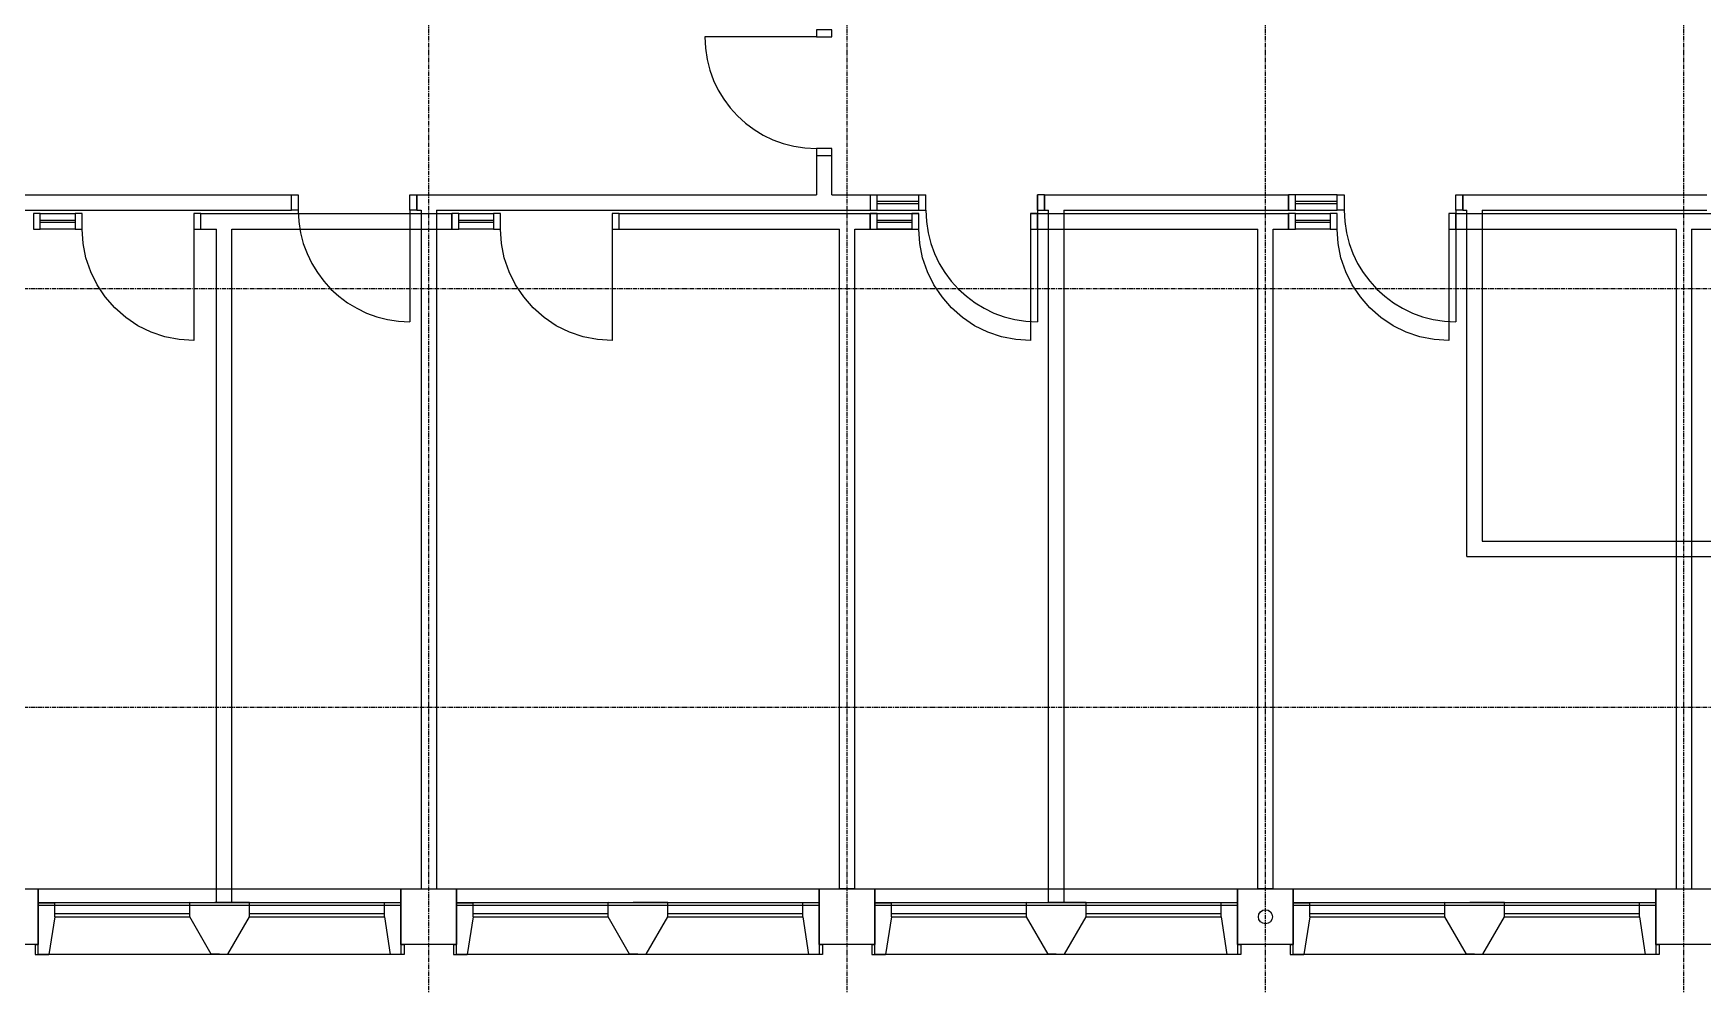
# Model space of a CAD drawing. Header units: millimetres. Extents: x -49883 to 118742, y -18440 to 67826.
# Drawn here: x -14368 to -2398, y -10210 to -3392 of the extents above; entities that cross this region are included whole.
import ezdxf

# ---------------------------------------------------------------- set-up
doc = ezdxf.new("R2010")
doc.units = ezdxf.units.MM
doc.linetypes.add('PCENTRE', pattern=[50.8, 31.75, -6.35, 6.35, -6.35])
doc.linetypes.add('PCENTRE2', pattern=[28.575, 19.05, -3.175, 3.175, -3.175])
for name, color, linetype in [('Boundaries_and_building_grids', 140, 'PCENTRE2'), ('Fourth Floor - Doors Windows and Openings', 1, 'Continuous'), ('Fourth Floor - Structural Members', 5, 'Continuous'), ('Fourth Floor - Walls', 3, 'Continuous'), ('Third Floor - Curtain Walls', 1, 'Continuous'), ('Third Floor - Doors Windows and Openings', 1, 'Continuous'), ('Third Floor - Structural Members', 5, 'Continuous'), ('Third Floor - Walls', 3, 'Continuous')]:
    doc.layers.add(name, color=color, linetype=linetype)

msp = doc.modelspace()

# ---------------------------------------------------------------- linework, layer by layer
at = {"layer": 'Boundaries_and_building_grids', "color": 140, "linetype": 'PCENTRE', "lineweight": -3}
for p, q in [((-11533, -11774), (-11533, 60102)), ((-8533, -11774), (-8533, 60107)), ((-5533, -11774), (-5533, 60112)), ((-2533, -11774), (-2533, 60118)), ((25217, -5224), (-27283, -5224)), ((25217, -8224), (-27283, -8224))]:
    msp.add_line(p, q, dxfattribs=at)
at = {"layer": 'Fourth Floor - Doors Windows and Openings', "color": 1, "linetype": 'Continuous'}
for p, q in [((-8753, -3417, 13800), (-9553, -3417, 13800)), ((-11668, -4659, 13800), (-11668, -5459, 13800)), ((-8368, -4549, 13800), (-8368, -4659, 13800)), ((-8318, -4659, 13800), (-8318, -4549, 13800)), ((-8318, -4594, 13800), (-8018, -4594, 13800)), ((-8018, -4614, 13800), (-8318, -4614, 13800)), ((-8018, -4659, 13800), (-8018, -4549, 13800)), ((-7168, -4659, 13800), (-7168, -4549, 13800)), ((-7168, -4659, 13800), (-7168, -5459, 13800)), ((-5018, -4549, 13800), (-5318, -4549, 13800)), ((-5318, -4594, 13800), (-5018, -4594, 13800)), ((-5018, -4614, 13800), (-5318, -4614, 13800)), ((-5318, -4659, 13800), (-5018, -4659, 13800)), ((-4168, -4659, 13800), (-4168, -5459, 13800)), ((-14333, -9623, 13800), (-11733, -9623, 13800)), ((-11733, -9643, 13800), (-14333, -9643, 13800)), ((-11333, -9623, 13800), (-8733, -9623, 13800)), ((-8733, -9643, 13800), (-11333, -9643, 13800)), ((-8333, -9623, 13800), (-5733, -9623, 13800)), ((-5733, -9643, 13800), (-8333, -9643, 13800)), ((-5333, -9623, 13800), (-2733, -9623, 13800)), ((-2733, -9643, 13800), (-5333, -9643, 13800))]:
    msp.add_line(p, q, dxfattribs=at)
at = {"layer": 'Fourth Floor - Doors Windows and Openings', "color": 1}
for p, q in [((-8368, -4549, 13800), (-8318, -4549, 13800)), ((-8368, -4659, 13800), (-8318, -4659, 13800)), ((-8018, -4549, 13800), (-7968, -4549, 13800)), ((-8018, -4659, 13800), (-7968, -4659, 13800)), ((-7968, -4659, 13800), (-7968, -4549, 13800))]:
    msp.add_line(p, q, dxfattribs=at)
at = {"layer": 'Fourth Floor - Doors Windows and Openings', "color": 1, "linetype": 'Continuous', "elevation": 13800}
for points in [[(-8643, -3417), (-8643, -3367), (-8753, -3367), (-8753, -3417), (-8643, -3417)], [(-8643, -4267), (-8643, -4217), (-8753, -4217), (-8753, -4267), (-8643, -4267)], [(-12518, -4549), (-12468, -4549), (-12468, -4659), (-12518, -4659), (-12518, -4549)], [(-11668, -4549), (-11618, -4549), (-11618, -4659), (-11668, -4659), (-11668, -4549)], [(-7118, -4659), (-7118, -4549), (-7168, -4549), (-7168, -4659), (-7118, -4659)], [(-5318, -4659), (-5318, -4549), (-5368, -4549), (-5368, -4659), (-5318, -4659)], [(-5018, -4549), (-4968, -4549), (-4968, -4659), (-5018, -4659), (-5018, -4549)], [(-4168, -4549), (-4118, -4549), (-4118, -4659), (-4168, -4659), (-4168, -4549)], [(-11733, -9994), (-14333, -9994), (-14333, -9524), (-11733, -9524), (-11733, -9994)], [(-8733, -9994), (-11333, -9994), (-11333, -9524), (-8733, -9524), (-8733, -9994)], [(-5733, -9994), (-8333, -9994), (-8333, -9524), (-5733, -9524), (-5733, -9994)], [(-2733, -9994), (-5333, -9994), (-5333, -9524), (-2733, -9524), (-2733, -9994)]]:
    msp.add_lwpolyline(points, dxfattribs=at)
at = {"layer": 'Fourth Floor - Doors Windows and Openings', "color": 1, "linetype": 'Continuous'}
for centre in [(-8753, -3417, 13800), (-11668, -4659, 13800), (-7168, -4659, 13800), (-4168, -4659, 13800)]:
    msp.add_arc(centre, 800, 180, 270, dxfattribs=at)
at = {"layer": 'Fourth Floor - Structural Members', "color": 5, "linetype": 'Continuous', "lineweight": -3, "elevation": 13800}
for points in [[(-14333, -9924), (-14733, -9924), (-14733, -9524), (-14333, -9524), (-14333, -9924)], [(-11333, -9924), (-11733, -9924), (-11733, -9524), (-11333, -9524), (-11333, -9924)], [(-8333, -9924), (-8733, -9924), (-8733, -9524), (-8333, -9524), (-8333, -9924)], [(-5333, -9924), (-5733, -9924), (-5733, -9524), (-5333, -9524), (-5333, -9924)], [(-2333, -9924), (-2733, -9924), (-2733, -9524), (-2333, -9524), (-2333, -9924)]]:
    msp.add_lwpolyline(points, dxfattribs=at)
at = {"layer": 'Fourth Floor - Structural Members', "color": 5, "linetype": 'Continuous', "lineweight": -3}
msp.add_circle((-5533, -9724, 13800), 50, dxfattribs=at)
at = {"layer": 'Fourth Floor - Walls', "color": 2, "linetype": 'Continuous'}
for p, q in [((-8753, -4267, 13800), (-8643, -4267, 13800)), ((-8753, -4267, 13800), (-8753, -4549, 13800)), ((-8643, -4549, 13800), (-8643, -4267, 13800)), ((-14618, -4549, 13800), (-12518, -4549, 13800)), ((-14478, -4659, 13800), (-12518, -4659, 13800)), ((-12518, -4659, 13800), (-12518, -4549, 13800)), ((-11618, -4549, 13800), (-8753, -4549, 13800)), ((-11618, -4659, 13800), (-11618, -4549, 13800)), ((-11618, -4659, 13800), (-11588, -4659, 13800)), ((-11588, -4659, 13800), (-11588, -9524, 13800)), ((-11478, -4659, 13800), (-7968, -4659, 13800)), ((-11478, -4659, 13800), (-11478, -9524, 13800)), ((-8643, -4549, 13800), (-7968, -4549, 13800)), ((-7968, -4659, 13800), (-7968, -4549, 13800)), ((-7118, -4549, 13800), (-5368, -4549, 13800)), ((-7118, -4549, 13800), (-7118, -4659, 13800)), ((-7118, -4659, 13800), (-7088, -4659, 13800)), ((-7088, -9623, 13800), (-7088, -4659, 13800)), ((-6978, -4659, 13800), (-5368, -4659, 13800)), ((-6978, -4659, 13800), (-6978, -9623, 13800)), ((-5368, -4659, 13800), (-5368, -4549, 13800)), ((-4118, -4659, 13800), (-4118, -4549, 13800)), ((-4118, -4549, 13800), (-2368, -4549, 13800)), ((-4118, -4659, 13800), (-4088, -4659, 13800)), ((-4088, -7141, 13800), (-4088, -4659, 13800)), ((-3978, -4659, 13800), (-2368, -4659, 13800)), ((-3978, -4659, 13800), (-3978, -7031, 13800)), ((-3978, -7031, 13800), (-978, -7031, 13800)), ((-4088, -7141, 13800), (-868, -7141, 13800)), ((-11588, -9524, 13800), (-11478, -9524, 13800)), ((-6978, -9623, 13800), (-7088, -9623, 13800))]:
    msp.add_line(p, q, dxfattribs=at)
at = {"layer": 'Fourth Floor - Walls', "color": 3, "linetype": 'Continuous'}
msp.add_line((-7118, -4659, 13800), (-7088, -4659, 13800), dxfattribs=at)
at = {"layer": 'Third Floor - Curtain Walls', "color": 3, "linetype": 'Continuous'}
for p, q in [((-14333, -9624, 10350), (-14215, -9624, 10350)), ((-14215, -9724, 10350), (-14215, -9624, 10350)), ((-13246, -9724, 10350), (-13246, -9623, 10350)), ((-13246, -9623, 10350), (-13000, -9623, 10350)), ((-12819, -9623, 10350), (-13066, -9623, 10350)), ((-12819, -9724, 10350), (-12819, -9623, 10350)), ((-11851, -9724, 10350), (-11851, -9624, 10350)), ((-11733, -9624, 10350), (-11851, -9624, 10350)), ((-11333, -9624, 10350), (-11215, -9624, 10350)), ((-11215, -9724, 10350), (-11215, -9624, 10350)), ((-10246, -9724, 10350), (-10246, -9623, 10350)), ((-10246, -9623, 10350), (-10000, -9623, 10350)), ((-9819, -9623, 10350), (-10066, -9623, 10350)), ((-9819, -9724, 10350), (-9819, -9623, 10350)), ((-8733, -9624, 10350), (-8851, -9624, 10350)), ((-8851, -9724, 10350), (-8851, -9624, 10350)), ((-8333, -9624, 10350), (-8215, -9624, 10350)), ((-8215, -9724, 10350), (-8215, -9624, 10350)), ((-7246, -9724, 10350), (-7246, -9623, 10350)), ((-7246, -9623, 10350), (-7000, -9623, 10350)), ((-6819, -9623, 10350), (-7066, -9623, 10350)), ((-6819, -9724, 10350), (-6819, -9623, 10350)), ((-5851, -9724, 10350), (-5851, -9624, 10350)), ((-5733, -9624, 10350), (-5851, -9624, 10350)), ((-5333, -9624, 10350), (-5215, -9624, 10350)), ((-5215, -9724, 10350), (-5215, -9624, 10350)), ((-4246, -9724, 10350), (-4246, -9623, 10350)), ((-4246, -9623, 10350), (-4000, -9623, 10350)), ((-3819, -9623, 10350), (-4066, -9623, 10350)), ((-3819, -9724, 10350), (-3819, -9623, 10350)), ((-2851, -9724, 10350), (-2851, -9624, 10350)), ((-2733, -9624, 10350), (-2851, -9624, 10350)), ((-14215, -9724, 10350), (-14257, -9994, 10350)), ((-13092, -9992, 10350), (-13246, -9724, 10350)), ((-12974, -9992, 10350), (-12819, -9724, 10350)), ((-11851, -9724, 10350), (-11809, -9994, 10350)), ((-11215, -9724, 10350), (-11257, -9994, 10350)), ((-10092, -9992, 10350), (-10246, -9724, 10350)), ((-9974, -9992, 10350), (-9819, -9724, 10350)), ((-8851, -9724, 10350), (-8809, -9994, 10350)), ((-8215, -9724, 10350), (-8257, -9994, 10350)), ((-7092, -9992, 10350), (-7246, -9724, 10350)), ((-6974, -9992, 10350), (-6819, -9724, 10350)), ((-5851, -9724, 10350), (-5809, -9994, 10350)), ((-5215, -9724, 10350), (-5257, -9994, 10350)), ((-4092, -9992, 10350), (-4246, -9724, 10350)), ((-3974, -9992, 10350), (-3819, -9724, 10350)), ((-2851, -9724, 10350), (-2809, -9994, 10350)), ((-14356, -9924, 10350), (-14356, -9994, 10350)), ((-11709, -9924, 10350), (-11709, -9994, 10350)), ((-11356, -9924, 10350), (-11356, -9994, 10350)), ((-8709, -9924, 10350), (-8709, -9994, 10350)), ((-8356, -9924, 10350), (-8356, -9994, 10350)), ((-5709, -9924, 10350), (-5709, -9994, 10350)), ((-5356, -9924, 10350), (-5356, -9994, 10350)), ((-2709, -9924, 10350), (-2709, -9994, 10350)), ((-14356, -9994, 10350), (-14257, -9994, 10350)), ((-13033, -9992, 10350), (-13092, -9992, 10350)), ((-13033, -9992, 10350), (-12974, -9992, 10350)), ((-11709, -9994, 10350), (-11809, -9994, 10350)), ((-11356, -9994, 10350), (-11257, -9994, 10350)), ((-10033, -9992, 10350), (-10092, -9992, 10350)), ((-10033, -9992, 10350), (-9974, -9992, 10350)), ((-8709, -9994, 10350), (-8809, -9994, 10350)), ((-8356, -9994, 10350), (-8257, -9994, 10350)), ((-7033, -9992, 10350), (-7092, -9992, 10350)), ((-7033, -9992, 10350), (-6974, -9992, 10350)), ((-5709, -9994, 10350), (-5809, -9994, 10350)), ((-5356, -9994, 10350), (-5257, -9994, 10350)), ((-4033, -9992, 10350), (-4092, -9992, 10350)), ((-4033, -9992, 10350), (-3974, -9992, 10350)), ((-2709, -9994, 10350), (-2809, -9994, 10350))]:
    msp.add_line(p, q, dxfattribs=at)
at = {"layer": 'Third Floor - Curtain Walls', "color": 3, "linetype": 'Continuous', "elevation": 10350}
for points in [[(-14356, -9924), (-14333, -9924), (-14333, -9624)], [(-11733, -9624), (-11733, -9924), (-11709, -9924)], [(-11356, -9924), (-11333, -9924), (-11333, -9624)], [(-8733, -9624), (-8733, -9924), (-8709, -9924)], [(-8356, -9924), (-8333, -9924), (-8333, -9624)], [(-5733, -9624), (-5733, -9924), (-5709, -9924)], [(-5356, -9924), (-5333, -9924), (-5333, -9624)], [(-2733, -9624), (-2733, -9924), (-2709, -9924)]]:
    msp.add_lwpolyline(points, dxfattribs=at)
at = {"layer": 'Third Floor - Doors Windows and Openings', "linetype": 'Continuous'}
for p, q in [((-14318, -4684, 10350), (-14068, -4684, 10350)), ((-14068, -4734, 10350), (-14318, -4734, 10350)), ((-14318, -4744, 10350), (-14068, -4744, 10350)), ((-11318, -4684, 10350), (-11068, -4684, 10350)), ((-11068, -4734, 10350), (-11318, -4734, 10350)), ((-11318, -4744, 10350), (-11068, -4744, 10350)), ((-8318, -4684, 10350), (-8068, -4684, 10350)), ((-8068, -4734, 10350), (-8318, -4734, 10350)), ((-8318, -4744, 10350), (-8068, -4744, 10350)), ((-5318, -4684, 10350), (-5068, -4684, 10350)), ((-5068, -4734, 10350), (-5318, -4734, 10350)), ((-5318, -4744, 10350), (-5068, -4744, 10350)), ((-14068, -4794, 10350), (-14318, -4794, 10350)), ((-13218, -4794, 10350), (-13218, -5594, 10350)), ((-11068, -4794, 10350), (-11318, -4794, 10350)), ((-10218, -4794, 10350), (-10218, -5594, 10350)), ((-8068, -4794, 10350), (-8318, -4794, 10350)), ((-7218, -4794, 10350), (-7218, -5594, 10350)), ((-5068, -4794, 10350), (-5318, -4794, 10350)), ((-4218, -4794, 10350), (-4218, -5594, 10350))]:
    msp.add_line(p, q, dxfattribs=at)
at = {"layer": 'Third Floor - Doors Windows and Openings'}
for p, q in [((-14011, -4899, 10350), (-14018, -4794, 10350)), ((-13991, -5001, 10350), (-14011, -4899, 10350)), ((-11011, -4899, 10350), (-11018, -4794, 10350)), ((-10991, -5001, 10350), (-11011, -4899, 10350)), ((-8011, -4899, 10350), (-8018, -4794, 10350)), ((-7991, -5001, 10350), (-8011, -4899, 10350)), ((-5011, -4899, 10350), (-5018, -4794, 10350)), ((-4991, -5001, 10350), (-5011, -4899, 10350)), ((-13957, -5100, 10350), (-13991, -5001, 10350)), ((-10957, -5100, 10350), (-10991, -5001, 10350)), ((-7957, -5100, 10350), (-7991, -5001, 10350)), ((-4957, -5100, 10350), (-4991, -5001, 10350)), ((-13911, -5194, 10350), (-13957, -5100, 10350)), ((-10911, -5194, 10350), (-10957, -5100, 10350)), ((-7911, -5194, 10350), (-7957, -5100, 10350)), ((-4911, -5194, 10350), (-4957, -5100, 10350)), ((-13852, -5281, 10350), (-13911, -5194, 10350)), ((-10852, -5281, 10350), (-10911, -5194, 10350)), ((-7852, -5281, 10350), (-7911, -5194, 10350)), ((-4852, -5281, 10350), (-4911, -5194, 10350)), ((-13783, -5360, 10350), (-13852, -5281, 10350)), ((-13705, -5429, 10350), (-13783, -5360, 10350)), ((-10783, -5360, 10350), (-10852, -5281, 10350)), ((-10705, -5429, 10350), (-10783, -5360, 10350)), ((-7783, -5360, 10350), (-7852, -5281, 10350)), ((-7705, -5429, 10350), (-7783, -5360, 10350)), ((-4783, -5360, 10350), (-4852, -5281, 10350)), ((-4705, -5429, 10350), (-4783, -5360, 10350)), ((-13618, -5487, 10350), (-13705, -5429, 10350)), ((-13524, -5533, 10350), (-13618, -5487, 10350)), ((-10618, -5487, 10350), (-10705, -5429, 10350)), ((-10524, -5533, 10350), (-10618, -5487, 10350)), ((-7618, -5487, 10350), (-7705, -5429, 10350)), ((-7524, -5533, 10350), (-7618, -5487, 10350)), ((-4618, -5487, 10350), (-4705, -5429, 10350)), ((-4524, -5533, 10350), (-4618, -5487, 10350)), ((-13425, -5567, 10350), (-13524, -5533, 10350)), ((-13322, -5587, 10350), (-13425, -5567, 10350)), ((-13218, -5594, 10350), (-13322, -5587, 10350)), ((-10425, -5567, 10350), (-10524, -5533, 10350)), ((-10322, -5587, 10350), (-10425, -5567, 10350)), ((-10218, -5594, 10350), (-10322, -5587, 10350)), ((-7425, -5567, 10350), (-7524, -5533, 10350)), ((-7322, -5587, 10350), (-7425, -5567, 10350)), ((-7218, -5594, 10350), (-7322, -5587, 10350)), ((-4425, -5567, 10350), (-4524, -5533, 10350)), ((-4322, -5587, 10350), (-4425, -5567, 10350)), ((-4218, -5594, 10350), (-4322, -5587, 10350))]:
    msp.add_line(p, q, dxfattribs=at)
at = {"layer": 'Third Floor - Doors Windows and Openings', "color": 1, "linetype": 'Continuous'}
for p, q in [((-13246, -9623, 10350), (-14215, -9624, 10350)), ((-11851, -9624, 10350), (-12819, -9623, 10350)), ((-10246, -9623, 10350), (-11215, -9624, 10350)), ((-8851, -9624, 10350), (-9819, -9623, 10350)), ((-7246, -9623, 10350), (-8215, -9624, 10350)), ((-5851, -9624, 10350), (-6819, -9623, 10350)), ((-4246, -9623, 10350), (-5215, -9624, 10350)), ((-2851, -9624, 10350), (-3819, -9623, 10350)), ((-13246, -9704, 10350), (-14215, -9704, 10350)), ((-14215, -9724, 10350), (-13246, -9724, 10350)), ((-11851, -9704, 10350), (-12819, -9704, 10350)), ((-12819, -9724, 10350), (-11851, -9724, 10350)), ((-10246, -9704, 10350), (-11215, -9704, 10350)), ((-11215, -9724, 10350), (-10246, -9724, 10350)), ((-8851, -9704, 10350), (-9819, -9704, 10350)), ((-9819, -9724, 10350), (-8851, -9724, 10350)), ((-7246, -9704, 10350), (-8215, -9704, 10350)), ((-8215, -9724, 10350), (-7246, -9724, 10350)), ((-5851, -9704, 10350), (-6819, -9704, 10350)), ((-6819, -9724, 10350), (-5851, -9724, 10350)), ((-4246, -9704, 10350), (-5215, -9704, 10350)), ((-5215, -9724, 10350), (-4246, -9724, 10350)), ((-2851, -9704, 10350), (-3819, -9704, 10350)), ((-3819, -9724, 10350), (-2851, -9724, 10350)), ((-13092, -9992, 10350), (-14257, -9994, 10350)), ((-11809, -9994, 10350), (-12974, -9992, 10350)), ((-10092, -9992, 10350), (-11257, -9994, 10350)), ((-8809, -9994, 10350), (-9974, -9992, 10350)), ((-7092, -9992, 10350), (-8257, -9994, 10350)), ((-5809, -9994, 10350), (-6974, -9992, 10350)), ((-4092, -9992, 10350), (-5257, -9994, 10350)), ((-2809, -9994, 10350), (-3974, -9992, 10350))]:
    msp.add_line(p, q, dxfattribs=at)
at = {"layer": 'Third Floor - Doors Windows and Openings', "linetype": 'Continuous', "elevation": 10350}
for points in [[(-14318, -4794), (-14318, -4684), (-14368, -4684), (-14368, -4794), (-14318, -4794)], [(-14018, -4794), (-14018, -4684), (-14068, -4684), (-14068, -4794), (-14018, -4794)], [(-13168, -4794), (-13168, -4684), (-13218, -4684), (-13218, -4794), (-13168, -4794)], [(-11318, -4794), (-11318, -4684), (-11368, -4684), (-11368, -4794), (-11318, -4794)], [(-11018, -4794), (-11018, -4684), (-11068, -4684), (-11068, -4794), (-11018, -4794)], [(-10168, -4794), (-10168, -4684), (-10218, -4684), (-10218, -4794), (-10168, -4794)], [(-8318, -4794), (-8318, -4684), (-8368, -4684), (-8368, -4794), (-8318, -4794)], [(-8018, -4794), (-8018, -4684), (-8068, -4684), (-8068, -4794), (-8018, -4794)], [(-7168, -4794), (-7168, -4684), (-7218, -4684), (-7218, -4794), (-7168, -4794)], [(-5318, -4794), (-5318, -4684), (-5368, -4684), (-5368, -4794), (-5318, -4794)], [(-5018, -4794), (-5018, -4684), (-5068, -4684), (-5068, -4794), (-5018, -4794)], [(-4168, -4794), (-4168, -4684), (-4218, -4684), (-4218, -4794), (-4168, -4794)]]:
    msp.add_lwpolyline(points, dxfattribs=at)
at = {"layer": 'Third Floor - Structural Members', "color": 5, "linetype": 'Continuous', "elevation": 10350}
for points in [[(-14333, -9924), (-14733, -9924), (-14733, -9524), (-14333, -9524), (-14333, -9924)], [(-11333, -9924), (-11733, -9924), (-11733, -9524), (-11333, -9524), (-11333, -9924)], [(-8333, -9924), (-8733, -9924), (-8733, -9524), (-8333, -9524), (-8333, -9924)], [(-5333, -9924), (-5733, -9924), (-5733, -9524), (-5333, -9524), (-5333, -9924)], [(-2333, -9924), (-2733, -9924), (-2733, -9524), (-2333, -9524), (-2333, -9924)]]:
    msp.add_lwpolyline(points, dxfattribs=at)
at = {"layer": 'Third Floor - Structural Members', "color": 5, "linetype": 'Continuous', "lineweight": -3}
msp.add_circle((-5533, -9724, 10350), 50, dxfattribs=at)
at = {"layer": 'Third Floor - Walls', "color": 2, "linetype": 'Continuous'}
for p, q in [((-13168, -4794, 10350), (-13168, -4684, 10350)), ((-13168, -4684, 10350), (-11368, -4684, 10350)), ((-11368, -4794, 10350), (-11368, -4684, 10350)), ((-10168, -4794, 10350), (-10168, -4684, 10350)), ((-10168, -4684, 10350), (-8018, -4684, 10350)), ((-8368, -4794, 10350), (-8368, -4684, 10350)), ((-7218, -4684, 10350), (-5368, -4684, 10350)), ((-7168, -4794, 10350), (-7168, -4684, 10350)), ((-5368, -4794, 10350), (-5368, -4684, 10350)), ((-4168, -4794, 10350), (-4168, -4684, 10350)), ((-4168, -4684, 10350), (-2018, -4684, 10350)), ((-13168, -4794, 10350), (-13055, -4794, 10350)), ((-13055, -9623, 10350), (-13055, -4794, 10350)), ((-12945, -4794, 10350), (-11368, -4794, 10350)), ((-12945, -9623, 10350), (-12945, -4794, 10350)), ((-10168, -4794, 10350), (-8588, -4794, 10350)), ((-8588, -9524, 10350), (-8588, -4794, 10350)), ((-8478, -4794, 10350), (-8018, -4794, 10350)), ((-8478, -9524, 10350), (-8478, -4794, 10350)), ((-7218, -4794, 10350), (-5588, -4794, 10350)), ((-5588, -9524, 10350), (-5588, -4794, 10350)), ((-5478, -9524, 10350), (-5478, -4794, 10350)), ((-5478, -4794, 10350), (-5368, -4794, 10350)), ((-4168, -4794, 10350), (-2588, -4794, 10350)), ((-2588, -4794, 10350), (-2588, -6709, 10350)), ((-2478, -4794, 10350), (-2018, -4794, 10350)), ((-2478, -4794, 10350), (-2478, -6709, 10350)), ((-2588, -6709, 10350), (-2588, -9524, 10350)), ((-2478, -6709, 10350), (-2478, -9524, 10350)), ((-8478, -9524, 10350), (-8588, -9524, 10350)), ((-5478, -9524, 10350), (-5588, -9524, 10350)), ((-2588, -9524, 10350), (-2478, -9524, 10350)), ((-12945, -9623, 10350), (-13055, -9623, 10350))]:
    msp.add_line(p, q, dxfattribs=at)

doc.saveas('drawing.dxf')
